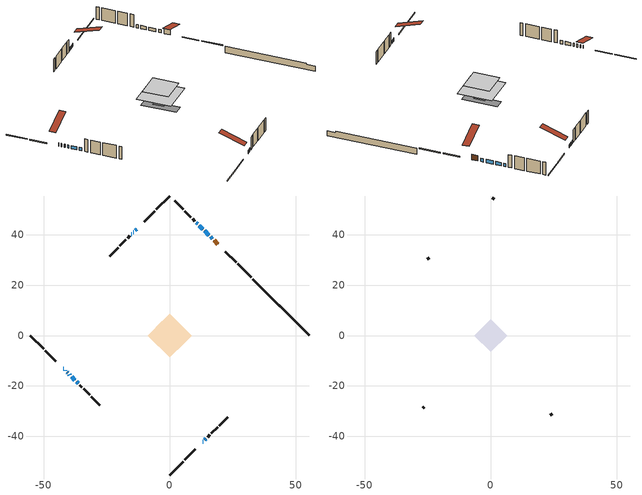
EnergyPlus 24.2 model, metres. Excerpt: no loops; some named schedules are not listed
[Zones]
conditioned space
 floor outside (Floor1 construction): -3.2,0 0,3.2 3.2,0 0,-3.2 z0.87
 floor adiabatic (AdiabaticFloorConstruction): -8.64,0 0,8.64 8.64,0 0,-8.64 z3.31
 floor foundation (Slab1 construction): -5.6,3.21 -3.21,5.6 5.6,-3.21 3.21,-5.6 z-1.53
 floor foundation (Slab2 construction): -2.87,0 0,2.87 2.87,0 0,-2.87 z0
 wall outside (RimJoist1 construction): 0,-55.36 5.31,-50.05 / -55.36,0 -50.05,-5.31 / 0,55.36 -5.31,50.05 / 32.28,23.07 26.98,28.38 z0.87:1.17
 wall outside (RimJoist2 construction): 5.96,-49.39 10.17,-45.19 / -49.39,-5.96 -45.19,-10.17 / -5.96,49.39 -10.17,45.19 / 26.32,29.04 22.12,33.24 z0.87:1.17
 wall outside (AdiabaticWallConstruction 1): 19.13,36.22 17.58,37.77 z0.87:2.9
 wall outside (AdiabaticWallConstruction): -42.2,-13.15 -42.13,-13.22 / -41.48,-13.88 -41.37,-13.99 / -40.71,-14.64 -40.56,-14.8 / -13.15,42.2 -13.64,41.72 / -14.29,41.06 -14.46,40.89 / 16.93,38.43 16.19,39.17 / -15.12,40.24 -15.21,40.15 / 13.15,-42.2 13.24,-42.11 / -39.9,-15.45 -39.63,-15.73 / 15.53,39.83 13.79,41.56 / 13.14,42.22 11.74,43.62 / -38.97,-16.38 -37.62,-17.73 / 13.9,-41.46 14.37,-40.98 / 11.08,44.28 10.59,44.76 / -36.97,-18.39 -36.36,-19 z0.87:2.09
 wall outside (Wall1 construction): 15.03,-40.33 15.89,-39.47 / -35.7,-19.65 -34.84,-20.52 / -15.86,39.49 -16.73,38.63 / 9.94,45.42 9.08,46.28 z0.87:5.75
 wall outside (Wall2 construction): 16.55,-38.81 18.97,-36.39 / -34.18,-21.17 -31.76,-23.59 / -17.38,37.97 -19.8,35.55 / 8.42,46.94 6,49.36 z0.87:5.75
 wall outside (Wall3 construction): 19.62,-35.73 23.01,-32.35 / -31.11,-24.25 -27.72,-27.63 / -20.46,34.9 -23.84,31.51 / 5.34,50.01 1.96,53.4 z0.87:5.75
 wall foundation (FoundationWall1 construction): 32.94,22.41,-1.53 32.94,22.41,0.87 53.11,2.24,0.87 53.11,2.24,0.37 55.36,0,0.37 55.36,0,-1.53
 window (WindowConstruction 10): -42.2,-13.15 -42.13,-13.22 z0.87:2.09
 window (WindowConstruction 6): -41.48,-13.88 -41.37,-13.99 z0.87:2.09
 window (WindowConstruction 7): -40.71,-14.64 -40.56,-14.8 z0.87:2.09
 window (WindowConstruction 8): -13.15,42.2 -13.64,41.72 z0.87:2.09
 window (WindowConstruction 9): -14.29,41.06 -14.46,40.89 z0.87:2.09
 window (WindowConstruction 12): 16.93,38.43 16.19,39.17 z0.87:2.09
 window (WindowConstruction 13): -15.12,40.24 -15.21,40.15 z0.87:2.09
 window (WindowConstruction 14): 13.15,-42.2 13.24,-42.11 z0.87:2.09
 window (WindowConstruction 11): -39.9,-15.45 -39.63,-15.73 z0.87:2.09
 window (WindowConstruction): 15.53,39.83 13.79,41.56 z0.87:2.09
 window (WindowConstruction 1): 13.14,42.22 11.74,43.62 z0.87:2.09
 window (WindowConstruction 2): -38.97,-16.38 -37.63,-17.73 z0.87:2.09
 window (WindowConstruction 3): 13.9,-41.46 14.37,-40.98 z0.87:2.09
 window (WindowConstruction 4): 11.08,44.28 10.59,44.76 z0.87:2.09
 window (WindowConstruction 5): -36.97,-18.39 -36.36,-19 z0.87:2.09
 door (Door): 19.13,36.22 17.58,37.77 z0.87:2.9
 ceiling adiabatic (AdiabaticFloorConstruction): 0,-8.64 8.64,0 0,8.64 -8.64,0 z3.31
attic - vented
 floor to conditioned space (Floor2 construction Reversed): -6.52,0 0,6.52 6.52,0 0,-6.52 z5.75
 wall outside (Wall4 construction): 23.67,-31.69 24.31,-31.05 / -27.06,-28.29 -26.42,-28.93 / -24.5,30.85 -25.14,30.21 / 1.3,54.06 0.66,54.7 z0.87:5.75
 roof outside (Roof1 construction): 12.5,-42.86,5.75 6.15,-36.51,8.74 4.48,-38.18,8.74 10.82,-44.53,5.75; -42.86,-12.5,5.75 -36.51,-6.15,8.74 -38.18,-4.48,8.74 -44.53,-10.82,5.75; -12.5,42.86,5.75 -6.15,36.51,8.74 -4.48,38.18,8.74 -10.82,44.53,5.75; 19.79,35.57,5.75 13.44,29.22,8.74 15.11,27.55,8.74 21.46,33.9,5.75
[Building]
Building 1: Terrain=Suburbs
[Site:Location]
Erieau AUT_ON: Latitude {deg}=42.25; Longitude {deg}=-81.9; Time Zone {hr}=-5; Elevation {m}=178; Keep Site Location Information=Yes
[Site:GroundTemperature:Shallow]
5.2292, 3.30147, 3.1471, 4.0619, 7.73432, 11.3896, 14.5586, 16.5661, 16.7366, 15.1039, 12.0157, 8.47254
[Site:WaterMainsTemperature]
Calculation Method=Schedule; Temperature Schedule=mains temperature schedule
[Material] Roughness=Rough; Thermal Absorptance=0.9
Name | Thickness {m} | Conductivity {W/m-K} | Density {kg/m3} | Specific Heat {J/kg-K} | Solar Absorptance | Visible Absorptance
asphalt or fiberglass shingles | 0.00635 | 0.162714 | 1121.4 | 1465.45 | 0.4 | 0.4
ceiling loosefill ins | 0.169333 | 0.0480833 | 16.02 | 1046.75 | 0.7 | 0.7
ceiling stud and cavity | 0.1397 | 0.129424 | 65.682 | 1177.47 | 0.7 | 0.7
concrete 4.0 in. | 0.1016 | 1.803125 | 2242.8 | 837.4 | 0.7 | 0.7
concrete 8.0 in. | 0.2032 | 1.803125 | 2242.8 | 837.4 | 0.7 | 0.7
door material | 0.04445 | 0.053851 | 512.64 | 1214.23 | 0.7 | 0.7
exterior vertical ins | 0.0460229 | 0.029427 | 32.04 | 1214.23 | 0.7 | 0.7
floor covering | 0.0127 | 0.0433444 | 54.468 | 1339.84 | 0.6 | 0.6
floor rigid ins; rim joist rigid ins | 0.051816 | 0.029427 | 32.04 | 1214.23 | 0.7 | 0.7
floor rigid ins 1; wall rigid ins | 0.512978 | 0.029427 | 32.04 | 1214.23 | 0.7 | 0.7
floor stud and cavity | 0.1397 | 0.0985318 | 92.3553 | 1139.71 | 0.7 | 0.7
floor stud and cavity 1 | 0.1397 | 1.75129 | 37.0049 | 1207.88 | 0.7 | 0.7
furniture material conditioned space 1 | 0.1524 | 0.115458 | 640.8 | 1214.23 | 0.6 | 0.6
gypsum board | 0.0127 | 0.160291 | 801 | 837.4 | 0.6 | 0.6
gypsum board 1 | 0.0127 | 0.160291 | 801 | 837.4 | 0.7 | 0.7
osb sheathing 0.5 in. | 0.0127 | 0.115458 | 512.64 | 1214.23 | 0.7 | 0.7
osb sheathing 0.75 in. | 0.01905 | 0.115458 | 512.64 | 1214.23 | 0.7 | 0.7
osb sheathing 2.0 in. | 0.0508 | 0.115458 | 512.64 | 1214.23 | 0.7 | 0.7
rim joist stud and cavity | 0.0508 | 0.0405436 | 125.044 | 1163.47 | 0.6 | 0.6
rim joist stud and cavity 1 | 0.0508 | 0.278529 | 125.044 | 1163.47 | 0.6 | 0.6
wall stud and cavity | 0.1397 | 0.0886463 | 139.0536 | 1170.24 | 0.7 | 0.7
wall stud and cavity 1 | 0.1397 | 0.0822159 | 139.0536 | 1170.24 | 0.7 | 0.7
wall stud and cavity 2 | 0.1397 | 0.0935595 | 139.0536 | 1170.24 | 0.7 | 0.7
wall stud and cavity 3 | 0.0889 | 6.1454 | 50.32683 | 1063.81 | 0.6 | 0.6
wall stud and cavity 4 | 0.0889 | 0.380278 | 52.3479 | 1209.89 | 0.7 | 0.7
wall stud and cavity 5 | 0.0889 | 0.391764 | 83.0341 | 1211.67 | 0.7 | 0.7
wood siding | 0.0254 | 0.102417 | 544.68 | 1172.36 | 0.4 | 0.4
wood siding 1 | 0.00254 | 0.102417 | 544.68 | 1172.36 | 0.4 | 0.4
wood siding 2; wood siding 3; wood siding 4 | 0.0254 | 0.102417 | 544.68 | 1172.36 | 0.7 | 0.7
[WindowMaterial:SimpleGlazingSystem]
Name | U-Factor {W/m2-K} | Solar Heat Gain Coefficient
WindowMaterial | 2.67661 | 0.6
WindowMaterial 1 | 2.73225 | 0.52
WindowMaterial 10 | 4.0751 | 0.6
WindowMaterial 11 | 2.68513 | 0.45
WindowMaterial 12 | 2.492642 | 0.23
WindowMaterial 2 | 2.677177 | 0.59
WindowMaterial 3 | 2.6874 | 0.47
WindowMaterial 4 | 2.68683 | 0.47
WindowMaterial 5 | 2.68513 | 0.43
WindowMaterial 6 | 2.56305 | 0.3
WindowMaterial 7 | 2.67774 | 0.38
WindowMaterial 8 | 2.67945 | 0.34
WindowMaterial 9 | 5.49687 | 0.5
[Construction]
AdiabaticFloorConstruction: floor stud and cavity 1, floor rigid ins 1, osb sheathing 0.75 in., floor covering
AdiabaticWallConstruction: wood siding 3, wall rigid ins, wall stud and cavity 4, gypsum board
AdiabaticWallConstruction 1: wood siding 4, wall rigid ins, wall stud and cavity 4, gypsum board
Door: door material
Floor1 construction: floor stud and cavity, floor rigid ins, osb sheathing 0.75 in., floor covering
Floor2 construction Reversed: gypsum board, ceiling stud and cavity, ceiling loosefill ins
FoundationWall1 construction: concrete 8.0 in., gypsum board 1
furniture construction conditioned space 1: furniture material conditioned space 1
PartitionWallConstruction: gypsum board, wall stud and cavity 5, gypsum board
RimJoist1 construction: wood siding 2, rim joist rigid ins, osb sheathing 2.0 in., rim joist stud and cavity
RimJoist2 construction: wood siding 2, rim joist rigid ins, osb sheathing 2.0 in., rim joist stud and cavity 1
Roof1 construction: asphalt or fiberglass shingles
Slab1 construction; Slab2 construction: concrete 4.0 in.
Wall1 construction: wood siding, osb sheathing 0.5 in., wall stud and cavity, gypsum board
Wall2 construction: wood siding, osb sheathing 0.5 in., wall stud and cavity 1, gypsum board
Wall3 construction: wood siding, osb sheathing 0.5 in., wall stud and cavity 2, gypsum board
Wall4 construction: wood siding 1, wall stud and cavity 3
WindowConstruction: WindowMaterial
WindowConstruction 1: WindowMaterial 1
WindowConstruction 10: WindowMaterial 9
WindowConstruction 11: WindowMaterial 10
WindowConstruction 12: WindowMaterial 11
WindowConstruction 13; WindowConstruction 14: WindowMaterial 12
WindowConstruction 2: WindowMaterial 2
WindowConstruction 3: WindowMaterial 3
WindowConstruction 4; WindowConstruction 8: WindowMaterial 4
WindowConstruction 5: WindowMaterial 5
WindowConstruction 6: WindowMaterial 6
WindowConstruction 7: WindowMaterial 7
WindowConstruction 9: WindowMaterial 8
[Zone] Multiplier=1; Part of Total Floor Area=Yes
Name | Volume {m3}
attic - vented | 41.2443
conditioned space | 474.3
[Space]
Name | Zone | Volume {m3}
attic - vented 1 | attic - vented | 41.2443
conditioned space 1 | conditioned space | 474.3
[ZoneInfiltration:EffectiveLeakageArea]
infil attic - vented 1: Zone or Space=attic - vented 1; Schedule=Always On Discrete; Effective Air Leakage Area {cm2}=4076.16; Stack Coefficient=0.000547174; Wind Coefficient=1.58046e-05
[ZoneMixing]
whole house fan mix: Zone or Space=attic - vented; Schedule=Always On Continuous; Design Flow Rate Calculation Method=Flow/Zone; Design Flow Rate {m3/s}=0; Source Zone or Space=conditioned space
[SurfaceProperty:ExposedFoundationPerimeter] Exposed Perimeter Calculation Method=TotalExposedPerimeter
Name | Total Exposed Perimeter {m}
Slab1 | 31.699
Slab2 | 5.334
[InternalMass] Zone or ZoneList=conditioned space; Space or SpaceList=conditioned space 1
Name | Construction | Surface Area {m2}
furniture mass conditioned space 1 | furniture construction conditioned space 1 | 91.412
partition wall mass | PartitionWallConstruction | 228.53
[Lights]
interior lighting: Zone or ZoneList or Space or SpaceList=conditioned space 1; Schedule=interior lighting schedule; Design Level Calculation Method=LightingLevel; Lighting Level {W}=343.2; Return Air Fraction=0; Fraction Radiant=0.6; Fraction Visible=0.2; Fraction Replaceable=1
[People]
occupants: Zone or ZoneList or Space or SpaceList=conditioned space 1; Number of People Schedule=occupants schedule; Number of People Calculation Method=People; Number of People=3; Fraction Radiant=0.314171; Sensible Heat Fraction=0.56303; Activity Level Schedule=occupants activity schedule; Carbon Dioxide Generation Rate {m3/s-W}=0; Enable ASHRAE 55 Comfort Warnings=No; Mean Radiant Temperature Calculation Type=EnclosureAveraged
[ElectricEquipment] Zone or ZoneList or Space or SpaceList=conditioned space 1; Design Level Calculation Method=EquipmentLevel
Name | Schedule | Design Level {W} | Fraction Latent | Fraction Radiant | Fraction Lost
clothes dryer | clothes dryer schedule | 140.772 | 0.015 | 0.081 | 0.85
clothes washer | clothes washer schedule | 32.1985 | 0.03 | 0.162 | 0.7
cooking range | cooking range schedule | 215.147 | 0.08 | 0.432 | 0.2
dishwasher | dishwasher schedule | 66.8632 | 0.3 | 0.18 | 0.4
fridge | fridge schedule | 72.9452 | 0 | 0.6 | 0
mech vent bath fan 0 | mech vent bath fan 0 schedule | 50.2 | 0 | 0 | 1
mech vent bath fan 1 | mech vent bath fan 1 schedule | 50.2 | 0 | 0 | 1
mech vent bath fan 2 | mech vent bath fan 2 schedule | 50.2 | 0 | 0 | 1
mech vent house fan | mech vent house fan schedule | 0 | 0 | 0 | 1
mech vent house fan cfis | mech vent house fan cfis schedule | 0 | 0 | 0 | 0
mech vent range fan 0 | mech vent range fan 0 schedule | 57 | 0 | 0 | 1
misc plug loads | misc plug loads schedule | 494.7 | 0.045 | 0.513 | 0.1
whole house fan | Always On Discrete | 0 | 0 | 0 | 1
[OtherEquipment] Zone or ZoneList or Space or SpaceList=conditioned space 1; Design Level Calculation Method=EquipmentLevel
Name | Fuel Type | Schedule | Design Level {W} | Fraction Latent | Fraction Radiant | Fraction Lost
clothes dryer 1 | Electricity | clothes dryer schedule | 0 | 0.015 | 0.081 | 0.85
cooking range 1 | Electricity | cooking range schedule | 0 | 0.08 | 0.432 | 0.2
general water use latent | None | general water use schedule | 62.594 | 1 | 0 | 0
general water use sensible | None | general water use schedule | -61.6891 | 0 | 0.6 | 0
mech vent house fan latent load | None | Always On Discrete | 0 | 1 | 0 | 0
mech vent house fan sensible load | None | Always On Discrete | 0 | 0 | 0 | 0
water heater energy adjustment1 | NaturalGas | Always On Discrete | 0.01 | 0 | 0 | 1
[ZoneInfiltration:DesignFlowRate] Zone or ZoneList or Space or SpaceList=conditioned space 1; Schedule=Always On Discrete; Design Flow Rate Calculation Method=Flow/Zone; Design Flow Rate {m3/s}=0
infil flow; natural vent flow; whole house fan flow
[Foundation:Kiva] Initial Indoor Air Temperature {C}=18; Wall Depth Below Slab {m}=0.2032
Name | Wall Height Above Grade {m} | Custom Block Material Name 1 | Custom Block Depth 1 {m} | Custom Block X Position 1 {m} | Custom Block Z Position 1 {m}
Foundation Kiva 1 | 0.869991 | exterior vertical ins | 2.4 | 0.2159 | 0
Foundation Kiva 2 | 0.1016
[Foundation:Kiva:Settings]
Soil Conductivity {W/m-K}=0.849921; Soil Density {kg/m3}=1842.3; Soil Specific Heat {J/kg-K}=418.7; Ground Solar Absorptivity=0.9; Ground Thermal Absorptivity=0.9; Ground Surface Roughness {m}=0.03; Far-Field Width {m}=40; Deep-Ground Boundary Condition=ZeroFlux; Deep-Ground Depth {m}=40; Minimum Cell Dimension {m}=0.2; Maximum Cell Growth Coefficient=3; Simulation Timestep=Timestep
[Exterior:Lights]
exterior lighting: Schedule=exterior lighting schedule; Design Level {W}=75.6
[Schedule:Constant]
Name | Hourly Value
Always On Continuous; mech vent house fan schedule; mech vent house fan cfis schedule; Always On Discrete | 1
occupants activity schedule | 117.228
fridge schedule | 0
[Schedule:Week:Daily]
interior lighting schedule Week Rule - Jan1-Jan27: interior lighting schedule day, interior lighting schedule day, interior lighting schedule day, interior lighting schedule day, interior lighting schedule day, interior lighting schedule day, interior lighting schedule day, interior lighting schedule default day, interior lighting schedule default day, interior lighting schedule default day, interior lighting schedule default day, interior lighting schedule default day
interior lighting schedule Week Rule - Jan28-Feb3: interior lighting schedule day, interior lighting schedule day, interior lighting schedule day, interior lighting schedule day, interior lighting schedule day 1, interior lighting schedule day 1, interior lighting schedule day 1, interior lighting schedule default day, interior lighting schedule default day, interior lighting schedule default day, interior lighting schedule default day, interior lighting schedule default day
interior lighting schedule Week Rule - Feb4-Feb24: interior lighting schedule day 1, interior lighting schedule day 1, interior lighting schedule day 1, interior lighting schedule day 1, interior lighting schedule day 1, interior lighting schedule day 1, interior lighting schedule day 1, interior lighting schedule default day, interior lighting schedule default day, interior lighting schedule default day, interior lighting schedule default day, interior lighting schedule default day
interior lighting schedule Week Rule - Feb25-Mar3: interior lighting schedule day 1, interior lighting schedule day 1, interior lighting schedule day 1, interior lighting schedule day 1, interior lighting schedule day 2, interior lighting schedule day 2, interior lighting schedule day 2, interior lighting schedule default day, interior lighting schedule default day, interior lighting schedule default day, interior lighting schedule default day, interior lighting schedule default day
interior lighting schedule Week Rule - Mar4-Mar31: interior lighting schedule day 2, interior lighting schedule day 2, interior lighting schedule day 2, interior lighting schedule day 2, interior lighting schedule day 2, interior lighting schedule day 2, interior lighting schedule day 2, interior lighting schedule default day, interior lighting schedule default day, interior lighting schedule default day, interior lighting schedule default day, interior lighting schedule default day
interior lighting schedule Week Rule - Apr1-Apr28: interior lighting schedule day 3, interior lighting schedule day 3, interior lighting schedule day 3, interior lighting schedule day 3, interior lighting schedule day 3, interior lighting schedule day 3, interior lighting schedule day 3, interior lighting schedule default day, interior lighting schedule default day, interior lighting schedule default day, interior lighting schedule default day, interior lighting schedule default day
interior lighting schedule Week Rule - Apr29-May5: interior lighting schedule day 3, interior lighting schedule day 3, interior lighting schedule day 4, interior lighting schedule day 4, interior lighting schedule day 4, interior lighting schedule day 4, interior lighting schedule day 4, interior lighting schedule default day, interior lighting schedule default day, interior lighting schedule default day, interior lighting schedule default day, interior lighting schedule default day
interior lighting schedule Week Rule - May6-May26: interior lighting schedule day 4, interior lighting schedule day 4, interior lighting schedule day 4, interior lighting schedule day 4, interior lighting schedule day 4, interior lighting schedule day 4, interior lighting schedule day 4, interior lighting schedule default day, interior lighting schedule default day, interior lighting schedule default day, interior lighting schedule default day, interior lighting schedule default day
interior lighting schedule Week Rule - May27-Jun2: interior lighting schedule day 4, interior lighting schedule day 4, interior lighting schedule day 4, interior lighting schedule day 4, interior lighting schedule day 4, interior lighting schedule day 5, interior lighting schedule day 5, interior lighting schedule default day, interior lighting schedule default day, interior lighting schedule default day, interior lighting schedule default day, interior lighting schedule default day
interior lighting schedule Week Rule - Jun3-Jun30: interior lighting schedule day 5, interior lighting schedule day 5, interior lighting schedule day 5, interior lighting schedule day 5, interior lighting schedule day 5, interior lighting schedule day 5, interior lighting schedule day 5, interior lighting schedule default day, interior lighting schedule default day, interior lighting schedule default day, interior lighting schedule default day, interior lighting schedule default day
interior lighting schedule Week Rule - Jul1-Jul28: interior lighting schedule day 6, interior lighting schedule day 6, interior lighting schedule day 6, interior lighting schedule day 6, interior lighting schedule day 6, interior lighting schedule day 6, interior lighting schedule day 6, interior lighting schedule default day, interior lighting schedule default day, interior lighting schedule default day, interior lighting schedule default day, interior lighting schedule default day
interior lighting schedule Week Rule - Jul29-Aug4: interior lighting schedule day 6, interior lighting schedule day 6, interior lighting schedule day 6, interior lighting schedule day 7, interior lighting schedule day 7, interior lighting schedule day 7, interior lighting schedule day 7, interior lighting schedule default day, interior lighting schedule default day, interior lighting schedule default day, interior lighting schedule default day, interior lighting schedule default day
interior lighting schedule Week Rule - Aug5-Aug25: interior lighting schedule day 7, interior lighting schedule day 7, interior lighting schedule day 7, interior lighting schedule day 7, interior lighting schedule day 7, interior lighting schedule day 7, interior lighting schedule day 7, interior lighting schedule default day, interior lighting schedule default day, interior lighting schedule default day, interior lighting schedule default day, interior lighting schedule default day
interior lighting schedule Week Rule - Aug26-Sep1: interior lighting schedule day 7, interior lighting schedule day 7, interior lighting schedule day 7, interior lighting schedule day 7, interior lighting schedule day 7, interior lighting schedule day 7, interior lighting schedule day 8, interior lighting schedule default day, interior lighting schedule default day, interior lighting schedule default day, interior lighting schedule default day, interior lighting schedule default day
interior lighting schedule Week Rule - Sep2-Sep29: interior lighting schedule day 8, interior lighting schedule day 8, interior lighting schedule day 8, interior lighting schedule day 8, interior lighting schedule day 8, interior lighting schedule day 8, interior lighting schedule day 8, interior lighting schedule default day, interior lighting schedule default day, interior lighting schedule default day, interior lighting schedule default day, interior lighting schedule default day
interior lighting schedule Week Rule - Sep30-Oct6: interior lighting schedule day 8, interior lighting schedule day 9, interior lighting schedule day 9, interior lighting schedule day 9, interior lighting schedule day 9, interior lighting schedule day 9, interior lighting schedule day 9, interior lighting schedule default day, interior lighting schedule default day, interior lighting schedule default day, interior lighting schedule default day, interior lighting schedule default day
interior lighting schedule Week Rule - Oct7-Oct27: interior lighting schedule day 9, interior lighting schedule day 9, interior lighting schedule day 9, interior lighting schedule day 9, interior lighting schedule day 9, interior lighting schedule day 9, interior lighting schedule day 9, interior lighting schedule default day, interior lighting schedule default day, interior lighting schedule default day, interior lighting schedule default day, interior lighting schedule default day
interior lighting schedule Week Rule - Oct28-Nov3: interior lighting schedule day 9, interior lighting schedule day 9, interior lighting schedule day 9, interior lighting schedule day 9, interior lighting schedule day 10, interior lighting schedule day 10, interior lighting schedule day 10, interior lighting schedule default day, interior lighting schedule default day, interior lighting schedule default day, interior lighting schedule default day, interior lighting schedule default day
interior lighting schedule Week Rule - Nov4-Nov24: interior lighting schedule day 10, interior lighting schedule day 10, interior lighting schedule day 10, interior lighting schedule day 10, interior lighting schedule day 10, interior lighting schedule day 10, interior lighting schedule day 10, interior lighting schedule default day, interior lighting schedule default day, interior lighting schedule default day, interior lighting schedule default day, interior lighting schedule default day
interior lighting schedule Week Rule - Nov25-Dec1: interior lighting schedule day 10, interior lighting schedule day 10, interior lighting schedule day 10, interior lighting schedule day 10, interior lighting schedule day 10, interior lighting schedule day 10, interior lighting schedule day 11, interior lighting schedule default day, interior lighting schedule default day, interior lighting schedule default day, interior lighting schedule default day, interior lighting schedule default day
interior lighting schedule Week Rule - Dec2-Dec31: interior lighting schedule day 11, interior lighting schedule day 11, interior lighting schedule day 11, interior lighting schedule day 11, interior lighting schedule day 11, interior lighting schedule day 11, interior lighting schedule day 11, interior lighting schedule default day, interior lighting schedule default day, interior lighting schedule default day, interior lighting schedule default day, interior lighting schedule default day
occupants schedule Week Rule - Jan1-Dec31: occupants schedule day, occupants schedule day, occupants schedule day, occupants schedule day, occupants schedule day, occupants schedule day, occupants schedule day, occupants schedule default day, occupants schedule default day, occupants schedule default day, occupants schedule default day, occupants schedule default day
clothes dryer schedule Week Rule - Jan1-Dec31: clothes dryer schedule day, clothes dryer schedule day, clothes dryer schedule day, clothes dryer schedule day, clothes dryer schedule day, clothes dryer schedule day, clothes dryer schedule day, clothes dryer schedule default day, clothes dryer schedule default day, clothes dryer schedule default day, clothes dryer schedule default day, clothes dryer schedule default day
clothes washer schedule Week Rule - Jan1-Dec31: clothes washer schedule day, clothes washer schedule day, clothes washer schedule day, clothes washer schedule day, clothes washer schedule day, clothes washer schedule day, clothes washer schedule day, clothes washer schedule default day, clothes washer schedule default day, clothes washer schedule default day, clothes washer schedule default day, clothes washer schedule default day
cooking range schedule Week Rule - Jan1-Dec31: cooking range schedule day, cooking range schedule day, cooking range schedule day, cooking range schedule day, cooking range schedule day, cooking range schedule day, cooking range schedule day, cooking range schedule default day, cooking range schedule default day, cooking range schedule default day, cooking range schedule default day, cooking range schedule default day
dishwasher schedule Week Rule - Jan1-Dec31: dishwasher schedule day, dishwasher schedule day, dishwasher schedule day, dishwasher schedule day, dishwasher schedule day, dishwasher schedule day, dishwasher schedule day, dishwasher schedule default day, dishwasher schedule default day, dishwasher schedule default day, dishwasher schedule default day, dishwasher schedule default day
mech vent bath fan 0 schedule Week Rule - Jan1-Dec31: mech vent bath fan 0 schedule day, mech vent bath fan 0 schedule day, mech vent bath fan 0 schedule day, mech vent bath fan 0 schedule day, mech vent bath fan 0 schedule day, mech vent bath fan 0 schedule day, mech vent bath fan 0 schedule day, mech vent bath fan 0 schedule default day, mech vent bath fan 0 schedule default day, mech vent bath fan 0 schedule default day, mech vent bath fan 0 schedule default day, mech vent bath fan 0 schedule default day
mech vent bath fan 1 schedule Week Rule - Jan1-Dec31: mech vent bath fan 1 schedule day, mech vent bath fan 1 schedule day, mech vent bath fan 1 schedule day, mech vent bath fan 1 schedule day, mech vent bath fan 1 schedule day, mech vent bath fan 1 schedule day, mech vent bath fan 1 schedule day, mech vent bath fan 1 schedule default day, mech vent bath fan 1 schedule default day, mech vent bath fan 1 schedule default day, mech vent bath fan 1 schedule default day, mech vent bath fan 1 schedule default day
mech vent bath fan 2 schedule Week Rule - Jan1-Dec31: mech vent bath fan 2 schedule day, mech vent bath fan 2 schedule day, mech vent bath fan 2 schedule day, mech vent bath fan 2 schedule day, mech vent bath fan 2 schedule day, mech vent bath fan 2 schedule day, mech vent bath fan 2 schedule day, mech vent bath fan 2 schedule default day, mech vent bath fan 2 schedule default day, mech vent bath fan 2 schedule default day, mech vent bath fan 2 schedule default day, mech vent bath fan 2 schedule default day
mech vent range fan 0 schedule Week Rule - Jan1-Dec31: mech vent range fan 0 schedule day, mech vent range fan 0 schedule day, mech vent range fan 0 schedule day, mech vent range fan 0 schedule day, mech vent range fan 0 schedule day, mech vent range fan 0 schedule day, mech vent range fan 0 schedule day, mech vent range fan 0 schedule default day, mech vent range fan 0 schedule default day, mech vent range fan 0 schedule default day, mech vent range fan 0 schedule default day, mech vent range fan 0 schedule default day
misc plug loads schedule Week Rule - Jan1-Dec31: misc plug loads schedule day, misc plug loads schedule day, misc plug loads schedule day, misc plug loads schedule day, misc plug loads schedule day, misc plug loads schedule day, misc plug loads schedule day, misc plug loads schedule default day, misc plug loads schedule default day, misc plug loads schedule default day, misc plug loads schedule default day, misc plug loads schedule default day
general water use schedule Week Rule - Jan1-Dec31: general water use schedule day, general water use schedule day, general water use schedule day, general water use schedule day, general water use schedule day, general water use schedule day, general water use schedule day, general water use schedule default day, general water use schedule default day, general water use schedule default day, general water use schedule default day, general water use schedule default day
exterior lighting schedule Week Rule - Jan1-Jan27: exterior lighting schedule day, exterior lighting schedule day, exterior lighting schedule day, exterior lighting schedule day, exterior lighting schedule day, exterior lighting schedule day, exterior lighting schedule day, exterior lighting schedule default day, exterior lighting schedule default day, exterior lighting schedule default day, exterior lighting schedule default day, exterior lighting schedule default day
exterior lighting schedule Week Rule - Jan28-Feb3: exterior lighting schedule day, exterior lighting schedule day, exterior lighting schedule day, exterior lighting schedule day, exterior lighting schedule day 1, exterior lighting schedule day 1, exterior lighting schedule day 1, exterior lighting schedule default day, exterior lighting schedule default day, exterior lighting schedule default day, exterior lighting schedule default day, exterior lighting schedule default day
exterior lighting schedule Week Rule - Feb4-Feb24: exterior lighting schedule day 1, exterior lighting schedule day 1, exterior lighting schedule day 1, exterior lighting schedule day 1, exterior lighting schedule day 1, exterior lighting schedule day 1, exterior lighting schedule day 1, exterior lighting schedule default day, exterior lighting schedule default day, exterior lighting schedule default day, exterior lighting schedule default day, exterior lighting schedule default day
exterior lighting schedule Week Rule - Feb25-Mar3: exterior lighting schedule day 1, exterior lighting schedule day 1, exterior lighting schedule day 1, exterior lighting schedule day 1, exterior lighting schedule day 2, exterior lighting schedule day 2, exterior lighting schedule day 2, exterior lighting schedule default day, exterior lighting schedule default day, exterior lighting schedule default day, exterior lighting schedule default day, exterior lighting schedule default day
exterior lighting schedule Week Rule - Mar4-Mar31: exterior lighting schedule day 2, exterior lighting schedule day 2, exterior lighting schedule day 2, exterior lighting schedule day 2, exterior lighting schedule day 2, exterior lighting schedule day 2, exterior lighting schedule day 2, exterior lighting schedule default day, exterior lighting schedule default day, exterior lighting schedule default day, exterior lighting schedule default day, exterior lighting schedule default day
exterior lighting schedule Week Rule - Apr1-Apr28: exterior lighting schedule day 3, exterior lighting schedule day 3, exterior lighting schedule day 3, exterior lighting schedule day 3, exterior lighting schedule day 3, exterior lighting schedule day 3, exterior lighting schedule day 3, exterior lighting schedule default day, exterior lighting schedule default day, exterior lighting schedule default day, exterior lighting schedule default day, exterior lighting schedule default day
exterior lighting schedule Week Rule - Apr29-May5: exterior lighting schedule day 3, exterior lighting schedule day 3, exterior lighting schedule day 4, exterior lighting schedule day 4, exterior lighting schedule day 4, exterior lighting schedule day 4, exterior lighting schedule day 4, exterior lighting schedule default day, exterior lighting schedule default day, exterior lighting schedule default day, exterior lighting schedule default day, exterior lighting schedule default day
exterior lighting schedule Week Rule - May6-May26: exterior lighting schedule day 4, exterior lighting schedule day 4, exterior lighting schedule day 4, exterior lighting schedule day 4, exterior lighting schedule day 4, exterior lighting schedule day 4, exterior lighting schedule day 4, exterior lighting schedule default day, exterior lighting schedule default day, exterior lighting schedule default day, exterior lighting schedule default day, exterior lighting schedule default day
exterior lighting schedule Week Rule - May27-Jun2: exterior lighting schedule day 4, exterior lighting schedule day 4, exterior lighting schedule day 4, exterior lighting schedule day 4, exterior lighting schedule day 4, exterior lighting schedule day 5, exterior lighting schedule day 5, exterior lighting schedule default day, exterior lighting schedule default day, exterior lighting schedule default day, exterior lighting schedule default day, exterior lighting schedule default day
exterior lighting schedule Week Rule - Jun3-Jun30: exterior lighting schedule day 5, exterior lighting schedule day 5, exterior lighting schedule day 5, exterior lighting schedule day 5, exterior lighting schedule day 5, exterior lighting schedule day 5, exterior lighting schedule day 5, exterior lighting schedule default day, exterior lighting schedule default day, exterior lighting schedule default day, exterior lighting schedule default day, exterior lighting schedule default day
exterior lighting schedule Week Rule - Jul1-Jul28: exterior lighting schedule day 6, exterior lighting schedule day 6, exterior lighting schedule day 6, exterior lighting schedule day 6, exterior lighting schedule day 6, exterior lighting schedule day 6, exterior lighting schedule day 6, exterior lighting schedule default day, exterior lighting schedule default day, exterior lighting schedule default day, exterior lighting schedule default day, exterior lighting schedule default day
exterior lighting schedule Week Rule - Jul29-Aug4: exterior lighting schedule day 6, exterior lighting schedule day 6, exterior lighting schedule day 6, exterior lighting schedule day 7, exterior lighting schedule day 7, exterior lighting schedule day 7, exterior lighting schedule day 7, exterior lighting schedule default day, exterior lighting schedule default day, exterior lighting schedule default day, exterior lighting schedule default day, exterior lighting schedule default day
exterior lighting schedule Week Rule - Aug5-Aug25: exterior lighting schedule day 7, exterior lighting schedule day 7, exterior lighting schedule day 7, exterior lighting schedule day 7, exterior lighting schedule day 7, exterior lighting schedule day 7, exterior lighting schedule day 7, exterior lighting schedule default day, exterior lighting schedule default day, exterior lighting schedule default day, exterior lighting schedule default day, exterior lighting schedule default day
exterior lighting schedule Week Rule - Aug26-Sep1: exterior lighting schedule day 7, exterior lighting schedule day 7, exterior lighting schedule day 7, exterior lighting schedule day 7, exterior lighting schedule day 7, exterior lighting schedule day 7, exterior lighting schedule day 8, exterior lighting schedule default day, exterior lighting schedule default day, exterior lighting schedule default day, exterior lighting schedule default day, exterior lighting schedule default day
[Schedule:Year]
interior lighting schedule: interior lighting schedule Week Rule - Jan1-Jan27, 1, 1, 1, 27, interior lighting schedule Week Rule - Jan28-Feb3, 1, 28, 2, 3, interior lighting schedule Week Rule - Feb4-Feb24, 2, 4, 2, 24, interior lighting schedule Week Rule - Feb25-Mar3, 2, 25, 3, 3, interior lighting schedule Week Rule - Mar4-Mar31, 3, 4, 3, 31, interior lighting schedule Week Rule - Apr1-Apr28, 4, 1, 4, 28, interior lighting schedule Week Rule - Apr29-May5, 4, 29, 5, 5, interior lighting schedule Week Rule - May6-May26, 5, 6, 5, 26, interior lighting schedule Week Rule - May27-Jun2, 5, 27, 6, 2, interior lighting schedule Week Rule - Jun3-Jun30, 6, 3, 6, 30, interior lighting schedule Week Rule - Jul1-Jul28, 7, 1, 7, 28, interior lighting schedule Week Rule - Jul29-Aug4, 7, 29, 8, 4, interior lighting schedule Week Rule - Aug5-Aug25, 8, 5, 8, 25, interior lighting schedule Week Rule - Aug26-Sep1, 8, 26, 9, 1, interior lighting schedule Week Rule - Sep2-Sep29, 9, 2, 9, 29, interior lighting schedule Week Rule - Sep30-Oct6, 9, 30, 10, 6, interior lighting schedule Week Rule - Oct7-Oct27, 10, 7, 10, 27, interior lighting schedule Week Rule - Oct28-Nov3, 10, 28, 11, 3, interior lighting schedule Week Rule - Nov4-Nov24, 11, 4, 11, 24, interior lighting schedule Week Rule - Nov25-Dec1, 11, 25, 12, 1, interior lighting schedule Week Rule - Dec2-Dec31, 12, 2, 12, 31
occupants schedule: occupants schedule Week Rule - Jan1-Dec31, 1, 1, 12, 31
clothes dryer schedule: clothes dryer schedule Week Rule - Jan1-Dec31, 1, 1, 12, 31
clothes washer schedule: clothes washer schedule Week Rule - Jan1-Dec31, 1, 1, 12, 31
cooking range schedule: cooking range schedule Week Rule - Jan1-Dec31, 1, 1, 12, 31
dishwasher schedule: dishwasher schedule Week Rule - Jan1-Dec31, 1, 1, 12, 31
mech vent bath fan 0 schedule: mech vent bath fan 0 schedule Week Rule - Jan1-Dec31, 1, 1, 12, 31
mech vent bath fan 1 schedule: mech vent bath fan 1 schedule Week Rule - Jan1-Dec31, 1, 1, 12, 31
mech vent bath fan 2 schedule: mech vent bath fan 2 schedule Week Rule - Jan1-Dec31, 1, 1, 12, 31
mech vent range fan 0 schedule: mech vent range fan 0 schedule Week Rule - Jan1-Dec31, 1, 1, 12, 31
misc plug loads schedule: misc plug loads schedule Week Rule - Jan1-Dec31, 1, 1, 12, 31
general water use schedule: general water use schedule Week Rule - Jan1-Dec31, 1, 1, 12, 31
exterior lighting schedule: exterior lighting schedule Week Rule - Jan1-Jan27, 1, 1, 1, 27, exterior lighting schedule Week Rule - Jan28-Feb3, 1, 28, 2, 3, exterior lighting schedule Week Rule - Feb4-Feb24, 2, 4, 2, 24, exterior lighting schedule Week Rule - Feb25-Mar3, 2, 25, 3, 3, exterior lighting schedule Week Rule - Mar4-Mar31, 3, 4, 3, 31, exterior lighting schedule Week Rule - Apr1-Apr28, 4, 1, 4, 28, exterior lighting schedule Week Rule - Apr29-May5, 4, 29, 5, 5, exterior lighting schedule Week Rule - May6-May26, 5, 6, 5, 26, exterior lighting schedule Week Rule - May27-Jun2, 5, 27, 6, 2, exterior lighting schedule Week Rule - Jun3-Jun30, 6, 3, 6, 30, exterior lighting schedule Week Rule - Jul1-Jul28, 7, 1, 7, 28, exterior lighting schedule Week Rule - Jul29-Aug4, 7, 29, 8, 4, exterior lighting schedule Week Rule - Aug5-Aug25, 8, 5, 8, 25, exterior lighting schedule Week Rule - Aug26-Sep1, 8, 26, 9, 1, exterior lighting schedule Week Rule - Sep2-Sep29, 9, 2, 9, 29, exterior lighting schedule Week Rule - Sep30-Oct6, 9, 30, 10, 6, exterior lighting schedule Week Rule - Oct7-Oct27, 10, 7, 10, 27, exterior lighting schedule Week Rule - Oct28-Nov3, 10, 28, 11, 3, exterior lighting schedule Week Rule - Nov4-Nov24, 11, 4, 11, 24, exterior lighting schedule Week Rule - Nov25-Dec1, 11, 25, 12, 1, exterior lighting schedule Week Rule - Dec2-Dec31, 12, 2, 12, 31
[Schedule:Compact]
mains temperature schedule: Through: 01/01, For: AllDays, Until: 24:00, 8.89333, Through: 01/02, For: AllDays, Until: 24:00, 8.82722, Through: 01/03, For: AllDays, Until: 24:00, 8.76167, Through: 01/04, For: AllDays, Until: 24:00, 8.69778, Through: 01/05, For: AllDays, Until: 24:00, 8.635, Through: 01/06, For: AllDays, Until: 24:00, 8.57333, Through: 01/07, For: AllDays, Until: 24:00, 8.51333, Through: 01/08, For: AllDays, Until: 24:00, 8.455, Through: 01/09, For: AllDays, Until: 24:00, 8.39778, Through: 01/10, For: AllDays, Until: 24:00, 8.34167, Through: 01/11, For: AllDays, Until: 24:00, 8.28722, Through: 01/12, For: AllDays, Until: 24:00, 8.23444, Through: 01/13, For: AllDays, Until: 24:00, 8.18278, Through: 01/14, For: AllDays, Until: 24:00, 8.13222, Through: 01/15, For: AllDays, Until: 24:00, 8.08389, Through: 01/16, For: AllDays, Until: 24:00, 8.03667, Through: 01/17, For: AllDays, Until: 24:00, 7.99111, Through: 01/18, For: AllDays, Until: 24:00, 7.94667, Through: 01/19, For: AllDays, Until: 24:00, 7.90389, Through: 01/20, For: AllDays, Until: 24:00, 7.86278, Through: 01/21, For: AllDays, Until: 24:00, 7.82333, Through: 01/22, For: AllDays, Until: 24:00, 7.78556, Through: 01/23, For: AllDays, Until: 24:00, 7.74889, Through: 01/24, For: AllDays, Until: 24:00, 7.71444, Through: 01/25, For: AllDays, Until: 24:00, 7.68111, Through: 01/26, For: AllDays, Until: 24:00, 7.64944, Through: 01/27, For: AllDays, Until: 24:00, 7.61944, Through: 01/28, For: AllDays, Until: 24:00, 7.59111, Through: 01/29, For: AllDays, Until: 24:00, 7.56444, Through: 01/30, For: AllDays, Until: 24:00, 7.53944, Through: 01/31, For: AllDays, Until: 24:00, 7.51611, Through: 02/01, For: AllDays, Until: 24:00, 7.49444, Through: 02/02, For: AllDays, Until: 24:00, 7.47389, Through: 02/03, For: AllDays, Until: 24:00, 7.45556, Through: 02/04, For: AllDays, Until: 24:00, 7.43889, Through: 02/05, For: AllDays, Until: 24:00, 7.42389, Through: 02/06, For: AllDays, Until: 24:00, 7.41056, Through: 02/07, For: AllDays, Until: 24:00, 7.39889, Through: 02/08, For: AllDays, Until: 24:00, 7.38833, Through: 02/09, For: AllDays, Until: 24:00, 7.38, Through: 02/10, For: AllDays, Until: 24:00, 7.37389, Through: 02/11, For: AllDays, Until: 24:00, 7.36889, Through: 02/12, For: AllDays, Until: 24:00, 7.36556, Through: 02/13, For: AllDays, Until: 24:00, 7.36389, Through: 02/14, For: AllDays, Until: 24:00, 7.36389, Through: 02/15, For: AllDays, Until: 24:00, 7.36611, Through: 02/16, For: AllDays, Until: 24:00, 7.36944, Through: 02/17, For: AllDays, Until: 24:00, 7.375, Through: 02/18, For: AllDays, Until: 24:00, 7.38167, Through: 02/19, For: AllDays, Until: 24:00, 7.39056, Through: 02/20, For: AllDays, Until: 24:00, 7.40056, Through: 02/21, For: AllDays, Until: 24:00, 7.41278, Through: 02/22, For: AllDays, Until: 24:00, 7.42667, Through: 02/23, For: AllDays, Until: 24:00, 7.44222, Through: 02/24, For: AllDays, Until: 24:00, 7.45889, Through: 02/25, For: AllDays, Until: 24:00, 7.47778, Through: 02/26, For: AllDays, Until: 24:00, 7.49833, Through: 02/27, For: AllDays, Until: 24:00, 7.52056, Through: 02/28, For: AllDays, Until: 24:00, 7.54444, Through: 03/01, For: AllDays, Until: 24:00, 7.56944, Through: 03/02, For: AllDays, Until: 24:00, 7.59667, Through: 03/03, For: AllDays, Until: 24:00, 7.62556, Through: 03/04, For: AllDays, Until: 24:00, 7.65556, Through: 03/05, For: AllDays, Until: 24:00, 7.68778, Through: 03/06, For: AllDays, Until: 24:00, 7.72111, Through: 03/07, For: AllDays, Until: 24:00, 7.75611, Through: 03/08, For: AllDays, Until: 24:00, 7.79278, Through: 03/09, For: AllDays, Until: 24:00, 7.83111, Through: 03/10, For: AllDays, Until: 24:00, 7.87111, Through: 03/11, For: AllDays, Until: 24:00, 7.91222, Through: 03/12, For: AllDays, Until: 24:00, 7.95556, Through: 03/13, For: AllDays, Until: 24:00, 8, Through: 03/14, For: AllDays, Until: 24:00, 8.04556, Through: 03/15, For: AllDays, Until: 24:00, 8.09333, Through: 03/16, For: AllDays, Until: 24:00, 8.14222, Through: 03/17, For: AllDays, Until: 24:00, 8.19278, Through: 03/18, For: AllDays, Until: 24:00, 8.24444, Through: 03/19, For: AllDays, Until: 24:00, 8.29778, Through: 03/20, For: AllDays, Until: 24:00, 8.35278, Through: 03/21, For: AllDays, Until: 24:00, 8.40889, Through: 03/22, For: AllDays, Until: 24:00, 8.46611, Through: 03/23, For: AllDays, Until: 24:00, 8.52556, Through: 03/24, For: AllDays, Until: 24:00, 8.58556, Through: 03/25, For: AllDays, Until: 24:00, 8.64722, Through: 03/26, For: AllDays, Until: 24:00, 8.71, Through: 03/27, For: AllDays, Until: 24:00, 8.77444, Through: 03/28, For: AllDays, Until: 24:00, 8.84, Through: 03/29, For: AllDays, Until: 24:00, 8.90667, Through: 03/30, For: AllDays, Until: 24:00, 8.975, Through: 03/31, For: AllDays, Until: 24:00, 9.04389, Through: 04/01, For: AllDays, Until: 24:00, 9.11444, Through: 04/02, For: AllDays, Until: 24:00, 9.18611, Through: 04/03, For: AllDays, Until: 24:00, 9.25889, Through: 04/04, For: AllDays, Until: 24:00, 9.33278, Through: 04/05, For: AllDays, Until: 24:00, 9.40833, Through: 04/06, For: AllDays, Until: 24:00, 9.48444, Through: 04/07, For: AllDays, Until: 24:00, 9.56167, Through: 04/08, For: AllDays, Until: 24:00, 9.64, Through: 04/09, For: AllDays, Until: 24:00, 9.71889, Through: 04/10, For: AllDays, Until: 24:00, 9.79944, Through: 04/11, For: AllDays, Until: 24:00, 9.88056, Through: 04/12, For: AllDays, Until: 24:00, 9.96333, Through: 04/13, For: AllDays, Until: 24:00, 10.0461, Through: 04/14, For: AllDays, Until: 24:00, 10.1306, Through: 04/15, For: AllDays, Until: 24:00, 10.2156, Through: 04/16, For: AllDays, Until: 24:00, 10.3011, Through: 04/17, For: AllDays, Until: 24:00, 10.3878, Through: 04/18, For: AllDays, Until: 24:00, 10.4756, Through: 04/19, For: AllDays, Until: 24:00, 10.5639, Through: 04/20, For: AllDays, Until: 24:00, 10.6528, Through: 04/21, For: AllDays, Until: 24:00, 10.7422, Through: 04/22, For: AllDays, Until: 24:00, 10.8328, Through: 04/23, For: AllDays, Until: 24:00, 10.9239, Through: 04/24, For: AllDays, Until: 24:00, 11.0156, Through: 04/25, For: AllDays, Until: 24:00, 11.1083, Through: 04/26, For: AllDays, Until: 24:00, 11.2011, Through: 04/27, For: AllDays, Until: 24:00, 11.295, Through: 04/28, For: AllDays, Until: 24:00, 11.3889, Through: 04/29, For: AllDays, Until: 24:00, 11.4833, Through: 04/30, For: AllDays, Until: 24:00, 11.5783, Through: 05/01, For: AllDays, Until: 24:00, 11.6739, Through: 05/02, For: AllDays, Until: 24:00, 11.77, Through: 05/03, For: AllDays, Until: 24:00, 11.8661, Through: 05/04, For: AllDays, Until: 24:00, 11.9633, Through: 05/05, For: AllDays, Until: 24:00, 12.06, Through: 05/06, For: AllDays, Until: 24:00, 12.1578, Through: 05/07, For: AllDays, Until: 24:00, 12.255, Through: 05/08, For: AllDays, Until: 24:00, 12.3533, Through: 05/09, For: AllDays, Until: 24:00, 12.4511, Through: 05/10, For: AllDays, Until: 24:00, 12.5494, Through: 05/11, For: AllDays, Until: 24:00, 12.6483, Through: 05/12, For: AllDays, Until: 24:00, 12.7467, Through: 05/13, For: AllDays, Until: 24:00, 12.8456, Through: 05/14, For: AllDays, Until: 24:00, 12.9444, Through: 05/15, For: AllDays, Until: 24:00, 13.0433, Through: 05/16, For: AllDays, Until: 24:00, 13.1422, Through: 05/17, For: AllDays, Until: 24:00, 13.2411, Through: 05/18, For: AllDays, Until: 24:00, 13.34, Through: 05/19, For: AllDays, Until: 24:00, 13.4383, Through: 05/20, For: AllDays, Until: 24:00, 13.5372, Through: 05/21, For: AllDays, Until: 24:00, 13.6356, Through: 05/22, For: AllDays, Until: 24:00, 13.7339, Through: 05/23, For: AllDays, Until: 24:00, 13.8322, Through: 05/24, For: AllDays, Until: 24:00, 13.9306, Through: 05/25, For: AllDays, Until: 24:00, 14.0283, Through: 05/26, For: AllDays, Until: 24:00, 14.1256, Through: 05/27, For: AllDays, Until: 24:00, 14.2228, Through: 05/28, For: AllDays, Until: 24:00, 14.3194, Through: 05/29, For: AllDays, Until: 24:00, 14.4161, Through: 05/30, For: AllDays, Until: 24:00, 14.5122, Through: 05/31, For: AllDays, Until: 24:00, 14.6078, Through: 06/01, For: AllDays, Until: 24:00, 14.7033, Through: 06/02, For: AllDays, Until: 24:00, 14.7978, Through: 06/03, For: AllDays, Until: 24:00, 14.8922, Through: 06/04, For: AllDays, Until: 24:00, 14.9861, Through: 06/05, For: AllDays, Until: 24:00, 15.0789, Through: 06/06, For: AllDays, Until: 24:00, 15.1717, Through: 06/07, For: AllDays, Until: 24:00, 15.2639, Through: 06/08, For: AllDays, Until: 24:00, 15.355, Through: 06/09, For: AllDays, Until: 24:00, 15.4456, Through: 06/10, For: AllDays, Until: 24:00, 15.5356, Through: 06/11, For: AllDays, Until: 24:00, 15.625, Through: 06/12, For: AllDays, Until: 24:00, 15.7139, Through: 06/13, For: AllDays, Until: 24:00, 15.8017, Through: 06/14, For: AllDays, Until: 24:00, 15.8883, Through: 06/15, For: AllDays, Until: 24:00, 15.9744, Through: 06/16, For: AllDays, Until: 24:00, 16.06, Through: 06/17, For: AllDays, Until: 24:00, 16.1444, Through: 06/18, For: AllDays, Until: 24:00, 16.2278, Through: 06/19, For: AllDays, Until: 24:00, 16.3106, Through: 06/20, For: AllDays, Until: 24:00, 16.3922, Through: 06/21, For: AllDays, Until: 24:00, 16.4728, Through: 06/22, For: AllDays, Until: 24:00, 16.5522, Through: 06/23, For: AllDays, Until: 24:00, 16.6311, Through: 06/24, For: AllDays, Until: 24:00, 16.7089, Through: 06/25, For: AllDays, Until: 24:00, 16.7856, Through: 06/26, For: AllDays, Until: 24:00, 16.8606, Through: 06/27, For: AllDays, Until: 24:00, 16.935, Through: 06/28, For: AllDays, Until: 24:00, 17.0083, Through: 06/29, For: AllDays, Until: 24:00, 17.0806, Through: 06/30, For: AllDays, Until: 24:00, 17.1511, Through: 07/01, For: AllDays, Until: 24:00, 17.2211, Through: 07/02, For: AllDays, Until: 24:00, 17.2894, Through: 07/03, For: AllDays, Until: 24:00, 17.3567, Through: 07/04, For: AllDays, Until: 24:00, 17.4228, Through: 07/05, For: AllDays, Until: 24:00, 17.4878, Through: 07/06, For: AllDays, Until: 24:00, 17.5511, Through: 07/07, For: AllDays, Until: 24:00, 17.6133, Through: 07/08, For: AllDays, Until: 24:00, 17.6739, Through: 07/09, For: AllDays, Until: 24:00, 17.7333, Through: 07/10, For: AllDays, Until: 24:00, 17.7911, Through: 07/11, For: AllDays, Until: 24:00, 17.8478, Through: 07/12, For: AllDays, Until: 24:00, 17.9033, Through: 07/13, For: AllDays, Until: 24:00, 17.9572, Through: 07/14, For: AllDays, Until: 24:00, 18.0094, Through: 07/15, For: AllDays, Until: 24:00, 18.0606, Through: 07/16, For: AllDays, Until: 24:00, 18.11, Through: 07/17, For: AllDays, Until: 24:00, 18.1578, Through: 07/18, For: AllDays, Until: 24:00, 18.2044, Through: 07/19, For: AllDays, Until: 24:00, 18.2494, Through: 07/20, For: AllDays, Until: 24:00, 18.2928, Through: 07/21, For: AllDays, Until: 24:00, 18.335, Through: 07/22, For: AllDays, Until: 24:00, 18.3756, Through: 07/23, For: AllDays, Until: 24:00, 18.4139, Through: 07/24, For: AllDays, Until: 24:00, 18.4517, Through: 07/25, For: AllDays, Until: 24:00, 18.4872, Through: 07/26, For: AllDays, Until: 24:00, 18.5211, Through: 07/27, For: AllDays, Until: 24:00, 18.5539, Through: 07/28, For: AllDays, Until: 24:00, 18.5844, Through: 07/29, For: AllDays, Until: 24:00, 18.6139, Through: 07/30, For: AllDays, Until: 24:00, 18.6417, Through: 07/31, For: AllDays, Until: 24:00, 18.6678, Through: 08/01, For: AllDays, Until: 24:00, 18.6917, Through: 08/02, For: AllDays, Until: 24:00, 18.7144, Through: 08/03, For: AllDays, Until: 24:00, 18.7356, Through: 08/04, For: AllDays, Until: 24:00, 18.755, Through: 08/05, For: AllDays, Until: 24:00, 18.7728, Through: 08/06, For: AllDays, Until: 24:00, 18.7889, Through: 08/07, For: AllDays, Until: 24:00, 18.8028, Through: 08/08, For: AllDays, Until: 24:00, 18.8156, Through: 08/09, For: AllDays, Until: 24:00, 18.8267, Through: 08/10, For: AllDays, Until: 24:00, 18.8361, Through: 08/11, For: AllDays, Until: 24:00, 18.8433, Through: 08/12, For: AllDays, Until: 24:00, 18.8494, Through: 08/13, For: AllDays, Until: 24:00, 18.8533, Through: 08/14, For: AllDays, Until: 24:00, 18.8561, Through: 08/15, For: AllDays, Until: 24:00, 18.8567, Through: 08/16, For: AllDays, Until: 24:00, 18.8561, Through: 08/17, For: AllDays, Until: 24:00, 18.8533, Through: 08/18, For: AllDays, Until: 24:00, 18.8489, Through: 08/19, For: AllDays, Until: 24:00, 18.8428, Through: 08/20, For: AllDays, Until: 24:00, 18.835, Through: 08/21, For: AllDays, Until: 24:00, 18.8256, Through: 08/22, For: AllDays, Until: 24:00, 18.8144, Through: 08/23, For: AllDays, Until: 24:00, 18.8017, Through: 08/24, For: AllDays, Until: 24:00, 18.7872, Through: 08/25, For: AllDays, Until: 24:00, 18.7711, Through: 08/26, For: AllDays, Until: 24:00, 18.7533, Through: 08/27, For: AllDays, Until: 24:00, 18.7339, Through: 08/28, For: AllDays, Until: 24:00, 18.7128, Through: 08/29, For: AllDays, Until: 24:00, 18.69, Through: 08/30, For: AllDays, Until: 24:00, 18.6656, Through: 08/31, For: AllDays, Until: 24:00, 18.6394, Through: 09/01, For: AllDays, Until: 24:00, 18.6117, Through: 09/02, For: AllDays, Until: 24:00, 18.5822, Through: 09/03, For: AllDays, Until: 24:00, 18.5511, Through: 09/04, For: AllDays, Until: 24:00, 18.5183, Through: 09/05, For: AllDays, Until: 24:00, 18.4839, Through: 09/06, For: AllDays, Until: 24:00, 18.4483, Through: 09/07, For: AllDays, Until: 24:00, 18.4111, Through: 09/08, For: AllDays, Until: 24:00, 18.3717, Through: 09/09, For: AllDays, Until: 24:00, 18.3311, Through: 09/10, For: AllDays, Until: 24:00, 18.2894, Through: 09/11, For: AllDays, Until: 24:00, 18.2456, Through: 09/12, For: AllDays, Until: 24:00, 18.2006, Through: 09/13, For: AllDays, Until: 24:00, 18.1539, Through: 09/14, For: AllDays, Until: 24:00, 18.1056, Through: 09/15, For: AllDays, Until: 24:00, 18.0561, Through: 09/16, For: AllDays, Until: 24:00, 18.005, Through: 09/17, For: AllDays, Until: 24:00, 17.9528, Through: 09/18, For: AllDays, Until: 24:00, 17.8983, Through: 09/19, For: AllDays, Until: 24:00, 17.8433, Through: 09/20, For: AllDays, Until: 24:00, 17.7867, Through: 09/21, For: AllDays, Until: 24:00, 17.7283, Through: 09/22, For: AllDays, Until: 24:00, 17.6689, Through: 09/23, For: AllDays, Until: 24:00, 17.6078, Through: 09/24, For: AllDays, Until: 24:00, 17.5456, Through: 09/25, For: AllDays, Until: 24:00, 17.4822, Through: 09/26, For: AllDays, Until: 24:00, 17.4172, Through: 09/27, For: AllDays, Until: 24:00, 17.3511, Through: 09/28, For: AllDays, Until: 24:00, 17.2839, Through: 09/29, For: AllDays, Until: 24:00, 17.215, Through: 09/30, For: AllDays, Until: 24:00, 17.1456, Through: 10/01, For: AllDays, Until: 24:00, 17.0744, Through: 10/02, For: AllDays, Until: 24:00, 17.0022, Through: 10/03, For: AllDays, Until: 24:00, 16.9289, Through: 10/04, For: AllDays, Until: 24:00, 16.8544, Through: 10/05, For: AllDays, Until: 24:00, 16.7789, Through: 10/06, For: AllDays, Until: 24:00, 16.7022, Through: 10/07, For: AllDays, Until: 24:00, 16.6244, Through: 10/08, For: AllDays, Until: 24:00, 16.5456, Through: 10/09, For: AllDays, Until: 24:00, 16.4661, Through: 10/10, For: AllDays, Until: 24:00, 16.385, Through: 10/11, For: AllDays, Until: 24:00, 16.3033, Through: 10/12, For: AllDays, Until: 24:00, 16.2206, Through: 10/13, For: AllDays, Until: 24:00, 16.1372, Through: 10/14, For: AllDays, Until: 24:00, 16.0528, Through: 10/15, For: AllDays, Until: 24:00, 15.9672, Through: 10/16, For: AllDays, Until: 24:00, 15.8811, Through: 10/17, For: AllDays, Until: 24:00, 15.7939, Through: 10/18, For: AllDays, Until: 24:00, 15.7061, Through: 10/19, For: AllDays, Until: 24:00, 15.6172, Through: 10/20, For: AllDays, Until: 24:00, 15.5283, Through: 10/21, For: AllDays, Until: 24:00, 15.4383, Through: 10/22, For: AllDays, Until: 24:00, 15.3472, Through: 10/23, For: AllDays, Until: 24:00, 15.2561, Through: 10/24, For: AllDays, Until: 24:00, 15.1639, Through: 10/25, For: AllDays, Until: 24:00, 15.0711, Through: 10/26, For: AllDays, Until: 24:00, 14.9778, Through: 10/27, For: AllDays, Until: 24:00, 14.8839, Through: 10/28, For: AllDays, Until: 24:00, 14.79, Through: 10/29, For: AllDays, Until: 24:00, 14.695, Through: 10/30, For: AllDays, Until: 24:00, 14.6, Through: 10/31, For: AllDays, Until: 24:00, 14.5039, Through: 11/01, For: AllDays, Until: 24:00, 14.4078, Through: 11/02, For: AllDays, Until: 24:00, 14.3111, Through: 11/03, For: AllDays, Until: 24:00, 14.2144, Through: 11/04, For: AllDays, Until: 24:00, 14.1172, Through: 11/05, For: AllDays, Until: 24:00, 14.02, Through: 11/06, For: AllDays, Until: 24:00, 13.9222, Through: 11/07, For: AllDays, Until: 24:00, 13.8239, Through: 11/08, For: AllDays, Until: 24:00, 13.7256, Through: 11/09, For: AllDays, Until: 24:00, 13.6272, Through: 11/10, For: AllDays, Until: 24:00, 13.5289, Through: 11/11, For: AllDays, Until: 24:00, 13.43, Through: 11/12, For: AllDays, Until: 24:00, 13.3311, Through: 11/13, For: AllDays, Until: 24:00, 13.2322, Through: 11/14, For: AllDays, Until: 24:00, 13.1333, Through: 11/15, For: AllDays, Until: 24:00, 13.0344, Through: 11/16, For: AllDays, Until: 24:00, 12.9356, Through: 11/17, For: AllDays, Until: 24:00, 12.8372, Through: 11/18, For: AllDays, Until: 24:00, 12.7383, Through: 11/19, For: AllDays, Until: 24:00, 12.6394, Through: 11/20, For: AllDays, Until: 24:00, 12.5411, Through: 11/21, For: AllDays, Until: 24:00, 12.4428, Through: 11/22, For: AllDays, Until: 24:00, 12.3444, Through: 11/23, For: AllDays, Until: 24:00, 12.2467, Through: 11/24, For: AllDays, Until: 24:00, 12.1494, Through: 11/25, For: AllDays, Until: 24:00, 12.0517, Through: 11/26, For: AllDays, Until: 24:00, 11.955, Through: 11/27, For: AllDays, Until: 24:00, 11.8583, Through: 11/28, For: AllDays, Until: 24:00, 11.7617, Through: 11/29, For: AllDays, Until: 24:00, 11.6661, Through: 11/30, For: AllDays, Until: 24:00, 11.5706, Through: 12/01, For: AllDays, Until: 24:00, 11.4756, Through: 12/02, For: AllDays, Until: 24:00, 11.3806, Through: 12/03, For: AllDays, Until: 24:00, 11.2867, Through: 12/04, For: AllDays, Until: 24:00, 11.1933, Through: 12/05, For: AllDays, Until: 24:00, 11.1, Through: 12/06, For: AllDays, Until: 24:00, 11.0078, Through: 12/07, For: AllDays, Until: 24:00, 10.9161, Through: 12/08, For: AllDays, Until: 24:00, 10.825, Through: 12/09, For: AllDays, Until: 24:00, 10.735, Through: 12/10, For: AllDays, Until: 24:00, 10.645, Through: 12/11, For: AllDays, Until: 24:00, 10.5561, Through: 12/12, For: AllDays, Until: 24:00, 10.4678, Through: 12/13, For: AllDays, Until: 24:00, 10.3806, Through: 12/14, For: AllDays, Until: 24:00, 10.2939, Through: 12/15, For: AllDays, Until: 24:00, 10.2083, Through: 12/16, For: AllDays, Until: 24:00, 10.1233, Through: 12/17, For: AllDays, Until: 24:00, 10.0389, Through: 12/18, For: AllDays, Until: 24:00, 9.95611, Through: 12/19, For: AllDays, Until: 24:00, 9.87389, Through: 12/20, For: AllDays, Until: 24:00, 9.79278, Through: 12/21, For: AllDays, Until: 24:00, 9.71222, Through: 12/22, For: AllDays, Until: 24:00, 9.63333, Through: 12/23, For: AllDays, Until: 24:00, 9.555, Through: 12/24, For: AllDays, Until: 24:00, 9.47778, Through: 12/25, For: AllDays, Until: 24:00, 9.40167, Through: 12/26, For: AllDays, Until: 24:00, 9.32667, Through: 12/27, For: AllDays, Until: 24:00, 9.25278, Through: 12/28, For: AllDays, Until: 24:00, 9.18, Through: 12/29, For: AllDays, Until: 24:00, 9.10833, Through: 12/30, For: AllDays, Until: 24:00, 9.03833, Through: 12/31, For: AllDays, Until: 24:00, 8.96889
